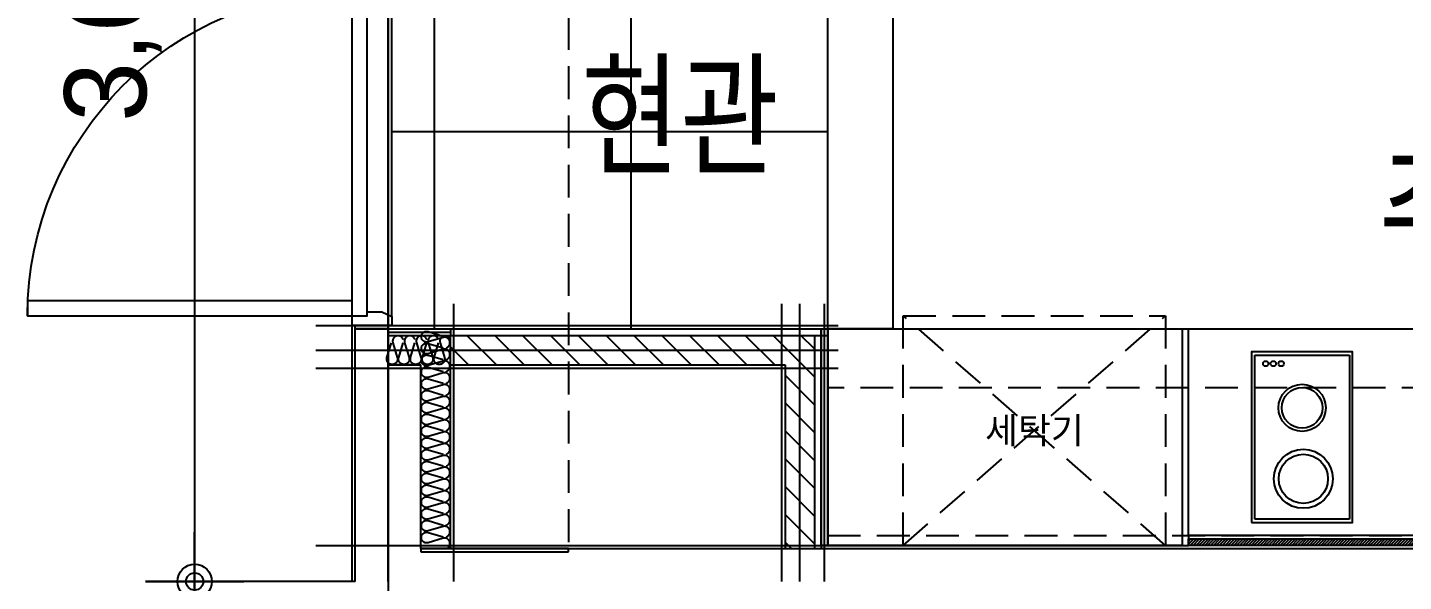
# Model space of a CAD drawing. Header units: millimetres. Extents: x 840000 to 1054178, y 0 to 59400.
# Drawn here: x 868363 to 872557, y 22621 to 24309 of the extents above; entities that cross this region are included whole.
import ezdxf
from ezdxf.enums import TextEntityAlignment as Align
from ezdxf.xclip import XClip

# ---------------------------------------------------------------- set-up
doc = ezdxf.new("R2010")
doc.units = ezdxf.units.MM
doc.header["$LTSCALE"] = 100
doc.header["$XCLIPFRAME"] = 0
for name, pattern in [('X - 단위세대 확장형$0$CEN', [62, 60, -1, 0, -1]), ('X - 단위세대 확장형$0$HID', [1.5, 1, -0.5]), ('X - 평면도$0$CEN', [62, 60, -1, 0, -1])]:
    doc.linetypes.add(name, pattern=pattern)
doc.layers.get('DEFPOINTS').update_dxf_attribs({"color": 145})
for name, color, linetype in [('AA-XXXX-TEXT', 3, 'Continuous'), ('DIM', 7, 'Continuous'), ('SYM', 7, 'Continuous'), ('X - 단위세대 확장형$0$A-CEN', 1, 'X - 단위세대 확장형$0$CEN'), ('X - 단위세대 확장형$0$A-CON', 2, 'Continuous'), ('X - 단위세대 확장형$0$A-FIN', 8, 'Continuous'), ('X - 단위세대 확장형$0$A-GIP', 6, 'Continuous'), ('X - 단위세대 확장형$0$A-INS', 9, 'Continuous'), ('X - 단위세대 확장형$0$A-TILE', 253, 'Continuous'), ('X - 단위세대 확장형$0$A-WALB', 3, 'Continuous'), ('X - 단위세대 확장형$0$AA-EL-PCN4', 4, 'Continuous'), ('X - 단위세대 확장형$0$AA-WAXM-CONC', 2, 'Continuous'), ('X - 단위세대 확장형$0$AA-XXXX-CNTL', 1, 'X - 단위세대 확장형$0$CEN'), ('X - 단위세대 확장형$0$AA-XXXX-PATT', 8, 'Continuous'), ('X - 단위세대 확장형$0$F-KIT', 6, 'Continuous'), ('X - 단위세대 확장형$0$X-25$0$AA-XXXX-FINL', 6, 'Continuous'), ('X - 단위세대 확장형$0$결로방지단열재', 7, 'X - 단위세대 확장형$0$HID'), ('X - 평면도$0$AA-XXXX-CNTL', 1, 'X - 평면도$0$CEN')]:
    doc.layers.add(name, color=color, linetype=linetype)
doc.layers.add('X - 단위세대 확장형$0$A-door', color=4, linetype='Continuous', lineweight=25)
doc.layers.add('X - 단위세대 확장형$0$A-MC', color=171, linetype='Continuous', plot=False)
doc.layers.add('X - 단위세대 확장형$0$DEFPOINT', color=163, linetype='Continuous', plot=False)
doc.styles.add('HAUD01', font='Dotum.ttf')
doc.styles.add('X - 단위세대 확장형$0$X-55$0$맑은 고딕', font='malgun.ttf')
doc.dimstyles.new('HAUD-80', dxfattribs={"dimscale": 100, "dimtxt": 2.5, "dimasz": 0.5, "dimexe": 0, "dimexo": 1.5, "dimgap": 1, "dimtad": 1, "dimdec": 0, "dimdsep": 46, "dimlunit": 6, "dimtxsty": 'HAUD01', "dimblk": 'Z_DOT', "dimcen": 2.5, "dimdle": 1.5, "dimclrd": 7, "dimclre": 7, "dimclrt": 4, "dimadec": 0, "dimazin": 0, "dimtfac": 1, "dimtdec": 0, "dimtix": 1, "dimtmove": 2, "dimatfit": 3, "dimfxl": 1, "dimtvp": 1, "dimtolj": 1, "dimtzin": 0, "dimarcsym": 0})

# ---------------------------------------------------------------- blocks, each defined once
blk = doc.blocks.new('Z_DOT')
at = {"layer": 'DIM', "color": 0}
for p, q in [((0, -3), (0, 3)), ((-3, 0), (3, 0))]:
    blk.add_line(p, q, dxfattribs=at)
for radius in [1.05, 0.525]:
    blk.add_circle((0, 0), radius, dxfattribs=at)
blk = doc.blocks.new('*D60')
at = {"layer": 'DEFPOINTS', "color": 0, "transparency": 16777216}
for p in [(868872.5, 22620.7), (869512.1, 22620.7), (869512.1, 16370.7)]:
    blk.add_point(p, dxfattribs=at)
at = {"layer": 'DIM', "color": 7, "lineweight": -2, "transparency": 16777216}
for p, q in [((869362.1, 22620.7), (868872.5, 22620.7)), ((868872.5, 16420.7), (868872.5, 22570.7)), ((869362.1, 16370.7), (868872.5, 16370.7))]:
    blk.add_line(p, q, dxfattribs=at)
at = {"layer": 'DIM', "color": 7, "lineweight": -2, "transparency": 16777216, "xscale": 50, "yscale": 50, "zscale": 50}
for p, rotation in [((868872.5, 22620.7), 90), ((868872.5, 16370.7), 270)]:
    blk.add_blockref('Z_DOT', p, dxfattribs=dict(at, rotation=rotation))
at = {"layer": 'DIM', "color": 4, "transparency": 16777216, "insert": (868623.3, 19495.7), "char_height": 250, "attachment_point": 5, "rotation": 90, "style": 'HAUD01'}
blk.add_mtext('\\A1;6,250', dxfattribs=at)
blk = doc.blocks.new('*D59')
at = {"layer": 'DEFPOINTS', "color": 0, "transparency": 16777216}
for p in [(869512.1, 26240.7), (868872.5, 22620.7), (869512.1, 22620.7)]:
    blk.add_point(p, dxfattribs=at)
at = {"layer": 'DIM', "color": 7, "lineweight": -2, "transparency": 16777216}
for p, q in [((869362.1, 26240.7), (868872.5, 26240.7)), ((868872.5, 26190.7), (868872.5, 22670.7)), ((869362.1, 22620.7), (868872.5, 22620.7))]:
    blk.add_line(p, q, dxfattribs=at)
at = {"layer": 'DIM', "color": 7, "lineweight": -2, "transparency": 16777216, "xscale": 50, "yscale": 50, "zscale": 50}
for p, rotation in [((868872.5, 26240.7), 90), ((868872.5, 22620.7), 270)]:
    blk.add_blockref('Z_DOT', p, dxfattribs=dict(at, rotation=rotation))
at = {"layer": 'DIM', "color": 4, "transparency": 16777216, "insert": (868623.3, 24430.7), "char_height": 250, "attachment_point": 5, "rotation": 90, "style": 'HAUD01'}
blk.add_mtext('\\A1;3,620', dxfattribs=at)
blk = doc.blocks.new('X - 단위세대 확장형$0$D2-1050')
at = {"layer": 'DEFPOINTS'}
for p, q in [((-150, 109), (-150, 209)), ((1140, 109), (1140, 209)), ((-40, 109), (-150, 109)), ((-40, 9), (-40, 109)), ((-40, 109), (-30, 109)), ((1030, 109), (1020, 109)), ((1030, 9), (1030, 109)), ((1030, 109), (1140, 109)), ((-40, 9), (-30, 9)), ((1030, 9), (1020, 9))]:
    blk.add_line(p, q, dxfattribs=at)
at = {"layer": 'X - 단위세대 확장형$0$A-door', "color": 8}
for p, q in [((-3, 120), (993, 120)), ((12, 45), (978, 45)), ((0, 0), (990, 0))]:
    blk.add_line(p, q, dxfattribs=at)
at = {"layer": 'X - 단위세대 확장형$0$A-door'}
for points in [[(-30, 0), (0, 0), (0, 45), (12, 45), (12, 90), (-3, 120), (-30, 120)], [(1020, 0), (990, 0), (990, 45), (978, 45), (978, 90), (993, 120), (1020, 120)], [(45, 0), (45, -990), (0, -990), (0, 0)]]:
    blk.add_lwpolyline(points, close=True, dxfattribs=at)
at = {"layer": 'X - 단위세대 확장형$0$A-door', "color": 1}
blk.add_arc((0, 0), 990, 270, 0, dxfattribs=at)
blk = doc.blocks.new('X - 단위세대 확장형$0$20220222-결로')
at = {"layer": 'X - 단위세대 확장형$0$A-CON'}
for p, q in [((-21670, -730), (-21670, -740)), ((-21670, -740), (-21220, -740)), ((-21220, -740), (-21220, -730))]:
    blk.add_line(p, q, dxfattribs=at)
at = {"layer": 'X - 단위세대 확장형$0$A-CON', "color": 8}
blk.add_line((-21220, -730), (-21670, -730), dxfattribs=at)
at = {"layer": 'X - 단위세대 확장형$0$결로방지단열재'}
blk.add_lwpolyline([(-15470, -730), (-15470, 740), (-14180, 740), (-14180, 2390), (-21220, 2390), (-21220, -730)], dxfattribs=at)
blk = doc.blocks.new('X - 단위세대 확장형$0$X-25$0$C4E620756')
at = {"layer": 'X - 단위세대 확장형$0$X-25$0$AA-XXXX-FINL', "color": 8}
for p, q in [((10, 10), (10, 510)), ((10, 10), (10, 510)), ((10, 510), (298, 510)), ((298, 510), (298, 10)), ((298, 510), (298, 10)), ((298, 10), (10, 10))]:
    blk.add_line(p, q, dxfattribs=at)
blk.add_lwpolyline([(308, 520), (0, 520), (0, 0), (308, 0)], close=True, dxfattribs=at)
blk.add_lwpolyline([(308, 520), (0, 520), (0, 0), (308, 0)], close=True, dxfattribs=at)
for centre, radius in [((150.2, 387.2), 89.9), ((150.2, 387.2), 89.9), ((150.2, 387.2), 74.9), ((150.2, 387.2), 74.9), ((154, 170.8), 72), ((154, 170.8), 62), ((217.8, 36.2), 8.02), ((241.9, 36.2), 8.02), ((265.2, 36.2), 8.02)]:
    blk.add_circle(centre, radius, dxfattribs=at)
blk = doc.blocks.new('X - 단위세대 확장형$0$insul1')
blk.add_lwpolyline([(0, 0.25, 1.344031), (0.35, 0.25), (0.2, 0.75, -1.344031), (0.55, 0.75), (0.4, 0.25)], format="xyb")
blk = doc.blocks.new('X - 단위세대 확장형$0$A$C23D95991')
at = {"layer": 'X - 단위세대 확장형$0$F-KIT', "color": 8, "linetype": 'X - 단위세대 확장형$0$HID'}
for p, q in [((-400, -350), (400, 350)), ((400, -350), (-400, 350))]:
    blk.add_line(p, q, dxfattribs=at)
blk.add_lwpolyline([(-400, -350), (-400, 350), (400, 350), (400, -350)], close=True, dxfattribs=at)
at = {"layer": 'X - 단위세대 확장형$0$DEFPOINT', "style": 'X - 단위세대 확장형$0$X-55$0$맑은 고딕'}
blk.add_text('세탁기', height=80, dxfattribs=at).set_placement((0, 0), align=Align.MIDDLE_CENTER)
blk = doc.blocks.new('X - 단위세대 확장형$0$A$C11416124')
at = {"layer": 'X - 단위세대 확장형$0$AA-XXXX-PATT'}
h = blk.add_hatch(dxfattribs=at)
h.set_pattern_fill('_USER', color=256, scale=60, angle=45, style=0, pattern_type=0)
h.set_pattern_definition([(45, (-1057732.575, -55284.317), (-42.426407, 42.426407), [])])
h.paths.add_polyline_path([(6449.4, 2418.8), (7009.4, 2418.8), (7009.4, 2508.8), (6359.4, 2508.8), (6359.4, 1398.8), (6449.4, 1398.8)])
h.paths.add_polyline_path([(4709.4, 1908.8), (3589.4, 1908.8), (3589.4, 1818.8), (4619.4, 1818.8), (4619.4, 1398.8), (4709.4, 1398.8)])
at = {"layer": 'X - 단위세대 확장형$0$X-25$0$AA-XXXX-FINL'}
h = blk.add_hatch(dxfattribs=at)
h.set_pattern_fill('ANSI31', color=5, scale=50, angle=810)
h.set_pattern_definition([(135, (-3018850.9825, -1303725.2134), (-4.419417382, -4.419417382), [])])
h.paths.add_polyline_path([(6999.4, 5298.8), (6999.4, 3648.8), (6979.4, 3648.8), (6979.4, 5298.8)])
at = {"layer": 'X - 단위세대 확장형$0$A-CEN'}
for p, q in [((6404.4, 988.9), (6404.4, 2580.6)), ((7109.4, 2463.8), (6263.4, 2463.8))]:
    blk.add_line(p, q, dxfattribs=at)
at = {"layer": 'X - 단위세대 확장형$0$A-FIN'}
for p, q in [((6339.4, 1398.8), (6339.4, 2528.8)), ((6339.4, 2528.8), (7009.4, 2528.8)), ((6339.4, 1398.8), (6359.4, 1398.8))]:
    blk.add_line(p, q, dxfattribs=at)
at = {"layer": 'X - 단위세대 확장형$0$A-GIP'}
for p, q in [((6339.4, 1208.8), (6339.4, 1398.8)), ((6349.4, 1208.8), (6349.4, 1398.8))]:
    blk.add_line(p, q, dxfattribs=at)
at = {"layer": 'X - 단위세대 확장형$0$A-INS'}
for p, q in [((6359.4, 1208.8), (6359.4, 1398.8)), ((7009.4, 1398.8), (6449.4, 1398.8))]:
    blk.add_line(p, q, dxfattribs=at)
at = {"layer": 'X - 단위세대 확장형$0$A-MC'}
for p, q in [((6969.4, 5298.8), (6969.4, 3648.8)), ((6969.4, 3648.8), (6999.4, 3648.8)), ((6999.4, 988.9), (6999.4, 3648.8)), ((6329.4, 988.9), (6329.4, 2580.6)), ((6459.4, 988.9), (6459.4, 2580.6)), ((7109.4, 2538.8), (6263.4, 2538.8)), ((7109.4, 2408.8), (6263.4, 2408.8)), ((7109.4, 1408.8), (6263.4, 1408.8)), ((7109.4, 1098.8), (3489.4, 1098.8))]:
    blk.add_line(p, q, dxfattribs=at)
at = {"layer": 'X - 단위세대 확장형$0$A-TILE'}
for p, q in [((6339.4, 2748.8), (5079.4, 2748.8)), ((6339.4, 2748.8), (6339.4, 2548.8)), ((5739.4, 2548.8), (5739.4, 1219.8)), ((5079.4, 1948.8), (6339.4, 1948.8)), ((5269.4, 1348.8), (6339.4, 1348.8))]:
    blk.add_line(p, q, dxfattribs=at)
at = {"layer": 'X - 단위세대 확장형$0$A-WALB'}
for p, q in [((6359.4, 1398.8), (6359.4, 2508.8)), ((6359.4, 2508.8), (7009.4, 2508.8)), ((6449.4, 1398.8), (6449.4, 2418.8)), ((6449.4, 2418.8), (7009.4, 2418.8)), ((6449.4, 1398.8), (6359.4, 1398.8))]:
    blk.add_line(p, q, dxfattribs=at)
at = {"layer": 'X - 단위세대 확장형$0$AA-EL-PCN4'}
for p, q in [((6359.4, 2548.8), (5079.4, 2548.8)), ((6359.4, 2508.8), (6359.4, 2548.8))]:
    blk.add_line(p, q, dxfattribs=at)
at = {"layer": 'X - 단위세대 확장형$0$AA-WAXM-CONC'}
for p, q in [((7009.4, 1308.8), (7009.4, 9448.8)), ((7009.4, 1308.8), (6449.4, 1308.8)), ((6449.4, 1308.8), (6449.4, 1208.8)), ((6449.4, 1208.8), (6339.4, 1208.8)), ((6339.4, 1208.8), (6339.4, 1108.8)), ((7109.4, 1108.8), (6339.4, 1108.8))]:
    blk.add_line(p, q, dxfattribs=at)
at = {"layer": 'X - 단위세대 확장형$0$AA-XXXX-CNTL'}
blk.add_line((7109.4, 1208.8), (3489.4, 1208.8), dxfattribs=at)
at = {"layer": 'X - 단위세대 확장형$0$F-KIT'}
blk.add_line((6339.4, 3628.8), (6339.4, 3648.8), dxfattribs=at)
at = {"layer": 'X - 단위세대 확장형$0$F-KIT', "elevation": 0}
for points in [[(6969.4, 3648.8), (6339.4, 3648.8), (6339.4, 5298.8), (6969.4, 5298.8)], [(6999.4, 2548.8), (6339.4, 2548.8), (6339.4, 3628.8), (6999.4, 3628.8)], [(6999.4, 2548.8), (6999.4, 2528.8), (6339.4, 2528.8), (6339.4, 2548.8)]]:
    blk.add_lwpolyline(points, close=True, dxfattribs=at)
at = {"layer": 'X - 단위세대 확장형$0$F-KIT', "color": 5, "linetype": 'X - 단위세대 확장형$0$HID', "elevation": 0}
blk.add_lwpolyline([(6519.4, 2548.8), (6969.4, 2548.8), (6969.4, 5298.8), (6519.4, 5298.8)], close=True, dxfattribs=at)
at = {"layer": 'X - 단위세대 확장형$0$X-25$0$AA-XXXX-FINL', "color": 5, "elevation": 0}
blk.add_lwpolyline([(6999.4, 5298.8), (6999.4, 3648.8), (6979.4, 3648.8), (6979.4, 5298.8), (6999.4, 5298.8)], dxfattribs=at)
at = {"rotation": 90}
blk.add_blockref('X - 단위세대 확장형$0$A$C23D95991', (6649.4, 3178.8), dxfattribs=at)
at = {"layer": 'X - 단위세대 확장형$0$A-INS'}
ref = blk.add_blockref('X - 단위세대 확장형$0$insul1', (7009.4, 1398.8), dxfattribs=dict(at, xscale=90.00000000000006, yscale=90.00000000000006, zscale=90.00000000000006, rotation=179.9999999999999, row_count=1, column_count=18, row_spacing=0, column_spacing=36.00000000000003))
XClip(ref).set_block_clipping_path([(0, 0), (6.2222222222, 1)])
ref = blk.add_blockref('X - 단위세대 확장형$0$insul1', (6359.4, 1398.8), dxfattribs=dict(at, xscale=90.00000000000033, yscale=90.00000000000033, zscale=90.00000000000033, rotation=270, row_count=1, column_count=5, row_spacing=1.419949629397821e-29, column_spacing=36.00000000000007))
XClip(ref).set_block_clipping_path([(0, 0), (2.1111111111, 1)])
at = {"layer": 'X - 단위세대 확장형$0$X-25$0$AA-XXXX-FINL', "linetype": 'ByBlock', "ltscale": 2, "zscale": -1, "rotation": 270}
blk.add_blockref('X - 단위세대 확장형$0$X-25$0$C4E620756', (6409.4, 4148.8), dxfattribs=at)
blk = doc.blocks.new('X - 단위세대 확장형', base_point=(-475.4, -286.7))
blk.add_blockref('X - 단위세대 확장형$0$20220222-결로', (70482, 39343.1))
at = {"layer": 'X - 단위세대 확장형$0$A-door', "xscale": -1, "rotation": 270}
blk.add_blockref('X - 단위세대 확장형$0$D2-1050', (48603, 39323.1), dxfattribs=at)
ref = blk.add_blockref('X - 단위세대 확장형$0$A$C11416124', (47503.2, 45622.5), dxfattribs=dict(rotation=270))
XClip(ref).set_block_clipping_path([(4389.4068502223, 988.9141629766), (7109.4068502223, 9671.3150731698)])
blk = doc.blocks.new('20220114_기준층 실명')
at = {"layer": 'AA-XXXX-TEXT', "style": 'HAUD01', "width": 0.8}
for s, p in [('현관', (-33187.1, 6731.9)), ('주방', (-30755.5, 6443))]:
    blk.add_text(s, height=300, dxfattribs=at).set_placement(p, align=Align.MIDDLE_CENTER)
blk = doc.blocks.new('X - 평면도', base_point=(-475.4, -286.7))
at = {"layer": 'X - 평면도$0$AA-XXXX-CNTL'}
blk.add_line((1308712, 42938.8), (1308712, 22495.2), dxfattribs=at)

msp = doc.modelspace()

# ---------------------------------------------------------------- block references
ref = msp.add_blockref('X - 평면도', (-439725.3, -16179.1))
XClip(ref).set_block_clipping_path([(1279249.9173513227, 15892.4151621314), (1363249.9173513227, 75292.4151621313)])

# ---------------------------------------------------------------- next in the draw order: block references
at = {"layer": 'AA-XXXX-TEXT'}
msp.add_blockref('20220114_기준층 실명', (903539.4, 17309.8), dxfattribs=at)

# ---------------------------------------------------------------- next in the draw order: block references
at = {"layer": 'SYM'}
ref = msp.add_blockref('X - 단위세대 확장형', (820274.7, -16179.1), dxfattribs=at)
XClip(ref).set_block_clipping_path([(27286.2339647645, 22495.2025850526), (88213.6007378809, 68689.6277392105)])

# ---------------------------------------------------------------- next in the draw order: dimensions: what is measured, and where the dimension line sits
at = {"layer": 'DIM'}
for p1, angle, picture, middle in [((869512.1, 26240.7), 90, '*D59', (868623.3, 24430.7)), ((869512.1, 16370.7), 270, '*D60', (868623.3, 19495.7))]:
    dim = msp.add_linear_dim(base=(868872.5, 22620.7), p1=p1, p2=(869512.1, 22620.7), angle=angle, dimstyle='HAUD-80', override={"dimscale": 100}, dxfattribs=at)
    dim.commit()
    dim.dimension.update_dxf_attribs({"geometry": picture, "text_midpoint": middle})

doc.saveas('drawing.dxf')
